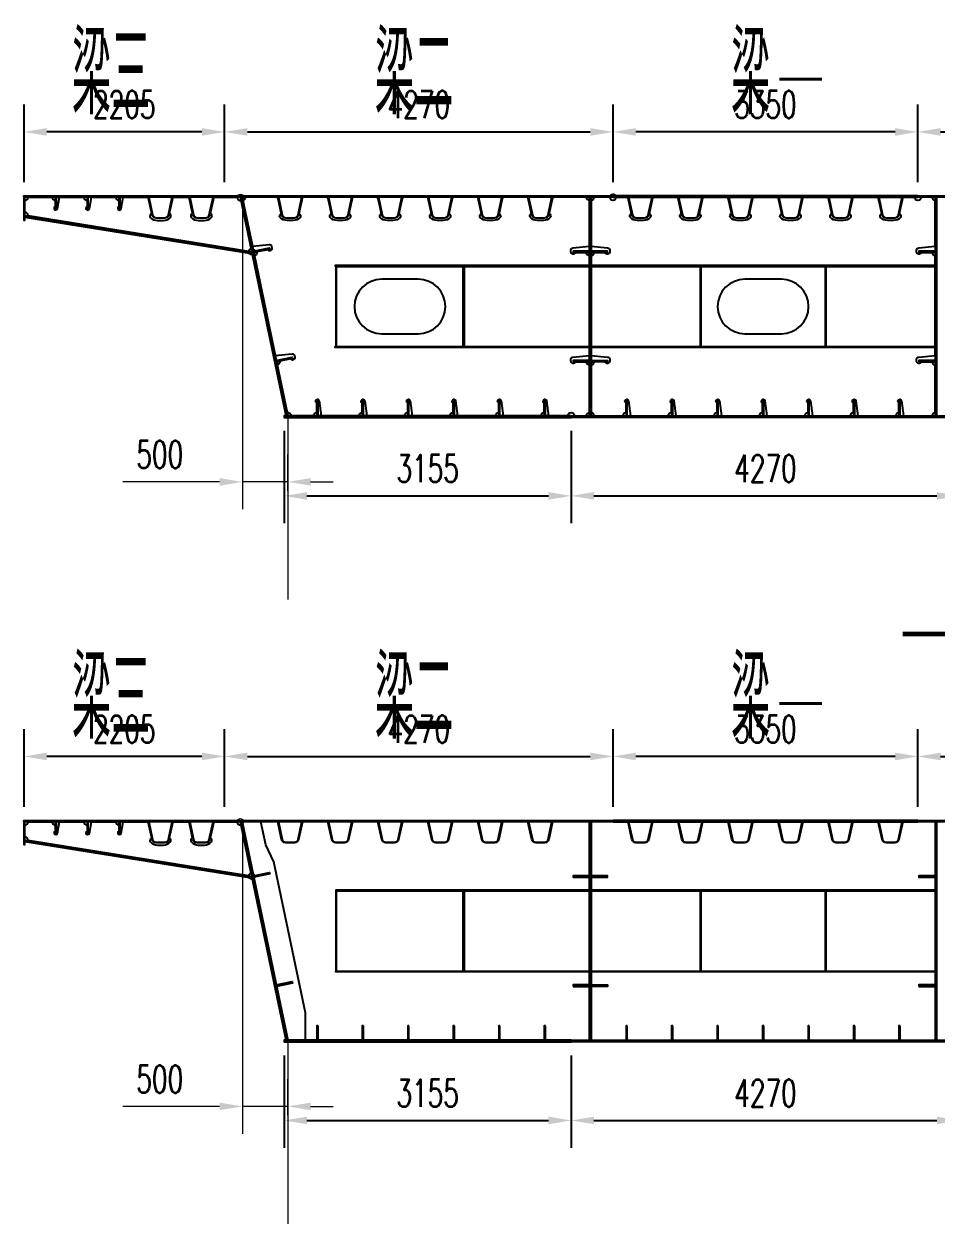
# Model space of a CAD drawing. Extents: x -158665 to 747974, y -1078007 to -307893.
# Drawn here: x 201139 to 211164, y -332232 to -319046 of the extents above; entities that cross this region are included whole.
import ezdxf

# ---------------------------------------------------------------- set-up
doc = ezdxf.new("R2010")
doc.units = 0
doc.header["$LTSCALE"] = 0.02
doc.header["$MEASUREMENT"] = 0
doc.header["$PDMODE"] = 35
doc.header["$PDSIZE"] = 150
doc.layers.get('0').update_dxf_attribs({"linetype": 'CONTINUOUS'})
doc.layers.get('Defpoints').update_dxf_attribs({"linetype": 'CONTINUOUS'})
doc.layers.add('1', color=1, linetype='CONTINUOUS')
doc.layers.add('2细线层', color=41, linetype='CONTINUOUS', lineweight=15)
doc.layers.add('标注层', color=3, linetype='CONTINUOUS', lineweight=13)
doc.styles.add('HC_GBDIM', font='romans', dxfattribs={"width": 0.667, "bigfont": 'gbcbig'})
doc.dimstyles.new('HC_GBDIM-100', dxfattribs={"dimscale": 100, "dimtxt": 3, "dimasz": 2.5, "dimexe": 3, "dimexo": 1.5, "dimgap": 1.5, "dimtad": 1, "dimdec": 0, "dimzin": 0, "dimdsep": 46, "dimtxsty": 'HC_GBDIM', "dimcen": 2.5, "dimclrd": 130, "dimclre": 130, "dimclrt": 3, "dimadec": 0, "dimazin": 0, "dimtfac": 0.714286, "dimtdec": 0, "dimtmove": 0, "dimatfit": 3, "dimfxl": 1, "dimtzin": 0, "dimlwd": -1, "dimlwe": -1, "dimarcsym": 0})

# ---------------------------------------------------------------- blocks, each defined once
blk = doc.blocks.new('*D10')
at = {"layer": '2细线层', "color": 130}
for p, q in [((203539, -321100), (203539, -324377)), ((204039, -324174), (204039, -323777)), ((203289, -324077), (202224, -324077)), ((204039, -324077), (203539, -324077)), ((204289, -324077), (204539, -324077))]:
    blk.add_line(p, q, dxfattribs=at)
for points in [[(203289, -324036), (203289, -324119), (203539, -324077)], [(204289, -324036), (204289, -324119), (204039, -324077)]]:
    blk.add_solid(points, dxfattribs=at)
at = {"layer": 'Defpoints', "color": 0}
for p in [(203539, -320950), (203539, -324077), (204039, -324324)]:
    blk.add_point(p, dxfattribs=at)
at = {"layer": '2细线层', "color": 3, "insert": (202631, -323777), "char_height": 300, "attachment_point": 5, "style": 'HC_GBDIM'}
blk.add_mtext('500', dxfattribs=at)
blk = doc.blocks.new('*D11')
at = {"color": 130}
for p, q in [((207614, -320784), (207614, -319932)), ((210964, -320784), (210964, -319932)), ((210714, -320232), (207864, -320232))]:
    blk.add_line(p, q, dxfattribs=at)
for points in [[(207864, -320190), (207864, -320274), (207614, -320232)], [(210714, -320190), (210714, -320274), (210964, -320232)]]:
    blk.add_solid(points, dxfattribs=at)
at = {"layer": 'Defpoints', "color": 0}
for p in [(207614, -320232), (207614, -320934), (210964, -320934)]:
    blk.add_point(p, dxfattribs=at)
at = {"color": 3, "insert": (209289, -319932), "char_height": 300, "attachment_point": 5, "style": 'HC_GBDIM'}
blk.add_mtext('3350', dxfattribs=at)
blk = doc.blocks.new('*D12')
at = {"color": 130}
for p, q in [((210964, -320784), (210964, -319932)), ((214714, -320784), (214714, -319932)), ((211214, -320232), (214464, -320232))]:
    blk.add_line(p, q, dxfattribs=at)
for points in [[(211214, -320190), (211214, -320274), (210964, -320232)], [(214464, -320190), (214464, -320274), (214714, -320232)]]:
    blk.add_solid(points, dxfattribs=at)
at = {"layer": 'Defpoints', "color": 0}
for p in [(214714, -320232), (210964, -320934), (214714, -320934)]:
    blk.add_point(p, dxfattribs=at)
at = {"color": 3, "insert": (212839, -319932), "char_height": 300, "attachment_point": 5, "style": 'HC_GBDIM'}
blk.add_mtext('3750', dxfattribs=at)
blk = doc.blocks.new('*D14')
at = {"color": 130}
for p, q in [((203344, -320784), (203344, -319932)), ((207614, -320784), (207614, -319932)), ((203594, -320232), (207364, -320232))]:
    blk.add_line(p, q, dxfattribs=at)
for points in [[(203594, -320190), (203594, -320274), (203344, -320232)], [(207364, -320190), (207364, -320274), (207614, -320232)]]:
    blk.add_solid(points, dxfattribs=at)
at = {"layer": 'Defpoints', "color": 0}
for p in [(207614, -320232), (203344, -320934), (207614, -320934)]:
    blk.add_point(p, dxfattribs=at)
at = {"color": 3, "insert": (205479, -319932), "char_height": 300, "attachment_point": 5, "style": 'HC_GBDIM'}
blk.add_mtext('4270', dxfattribs=at)
blk = doc.blocks.new('*D15')
at = {"color": 130}
for p, q in [((203999, -323518), (203999, -324531)), ((207154, -323518), (207154, -324531)), ((204249, -324231), (206904, -324231))]:
    blk.add_line(p, q, dxfattribs=at)
for points in [[(204249, -324190), (204249, -324273), (203999, -324231)], [(206904, -324190), (206904, -324273), (207154, -324231)]]:
    blk.add_solid(points, dxfattribs=at)
at = {"layer": 'Defpoints', "color": 0}
for p in [(203999, -323368), (207154, -323368), (207154, -324231)]:
    blk.add_point(p, dxfattribs=at)
at = {"color": 3, "insert": (205576, -323931), "char_height": 300, "attachment_point": 5, "style": 'HC_GBDIM'}
blk.add_mtext('3155', dxfattribs=at)
blk = doc.blocks.new('*D16')
at = {"color": 130}
for p, q in [((207154, -323518), (207154, -324531)), ((211424, -323518), (211424, -324531)), ((207404, -324231), (211174, -324231))]:
    blk.add_line(p, q, dxfattribs=at)
for points in [[(207404, -324190), (207404, -324273), (207154, -324231)], [(211174, -324190), (211174, -324273), (211424, -324231)]]:
    blk.add_solid(points, dxfattribs=at)
at = {"layer": 'Defpoints', "color": 0}
for p in [(207154, -323368), (211424, -323368), (211424, -324231)]:
    blk.add_point(p, dxfattribs=at)
at = {"color": 3, "insert": (209289, -323931), "char_height": 300, "attachment_point": 5, "style": 'HC_GBDIM'}
blk.add_mtext('4270', dxfattribs=at)
blk = doc.blocks.new('*D19')
at = {"color": 130}
for p, q in [((201139, -320784), (201139, -319932)), ((203344, -320784), (203344, -319932)), ((203094, -320232), (201389, -320232))]:
    blk.add_line(p, q, dxfattribs=at)
for points in [[(201389, -320190), (201389, -320274), (201139, -320232)], [(203094, -320190), (203094, -320274), (203344, -320232)]]:
    blk.add_solid(points, dxfattribs=at)
at = {"layer": 'Defpoints', "color": 0}
for p in [(201139, -320232), (201139, -320934), (203344, -320934)]:
    blk.add_point(p, dxfattribs=at)
at = {"color": 3, "insert": (202241, -319932), "char_height": 300, "attachment_point": 5, "style": 'HC_GBDIM'}
blk.add_mtext('2205', dxfattribs=at)
blk = doc.blocks.new('*D21')
at = {"layer": '2细线层', "color": 130}
for p, q in [((203539, -327963), (203539, -331239)), ((204039, -331036), (204039, -330639)), ((203289, -330939), (202224, -330939)), ((204039, -330939), (203539, -330939)), ((204289, -330939), (204539, -330939))]:
    blk.add_line(p, q, dxfattribs=at)
for points in [[(203289, -330898), (203289, -330981), (203539, -330939)], [(204289, -330898), (204289, -330981), (204039, -330939)]]:
    blk.add_solid(points, dxfattribs=at)
at = {"layer": 'Defpoints', "color": 0}
for p in [(203539, -327813), (203539, -330939), (204039, -331186)]:
    blk.add_point(p, dxfattribs=at)
at = {"layer": '2细线层', "color": 3, "insert": (202631, -330639), "char_height": 300, "attachment_point": 5, "style": 'HC_GBDIM'}
blk.add_mtext('500', dxfattribs=at)
blk = doc.blocks.new('*D22')
at = {"color": 130}
for p, q in [((207614, -327647), (207614, -326794)), ((210964, -327647), (210964, -326794)), ((210714, -327094), (207864, -327094))]:
    blk.add_line(p, q, dxfattribs=at)
for points in [[(207864, -327052), (207864, -327136), (207614, -327094)], [(210714, -327052), (210714, -327136), (210964, -327094)]]:
    blk.add_solid(points, dxfattribs=at)
at = {"layer": 'Defpoints', "color": 0}
for p in [(207614, -327094), (207614, -327797), (210964, -327797)]:
    blk.add_point(p, dxfattribs=at)
at = {"color": 3, "insert": (209289, -326794), "char_height": 300, "attachment_point": 5, "style": 'HC_GBDIM'}
blk.add_mtext('3350', dxfattribs=at)
blk = doc.blocks.new('*D23')
at = {"color": 130}
for p, q in [((210964, -327647), (210964, -326794)), ((214714, -327647), (214714, -326794)), ((211214, -327094), (214464, -327094))]:
    blk.add_line(p, q, dxfattribs=at)
for points in [[(211214, -327053), (211214, -327136), (210964, -327094)], [(214464, -327053), (214464, -327136), (214714, -327094)]]:
    blk.add_solid(points, dxfattribs=at)
at = {"layer": 'Defpoints', "color": 0}
for p in [(214714, -327094), (210964, -327797), (214714, -327797)]:
    blk.add_point(p, dxfattribs=at)
at = {"color": 3, "insert": (212839, -326794), "char_height": 300, "attachment_point": 5, "style": 'HC_GBDIM'}
blk.add_mtext('3750', dxfattribs=at)
blk = doc.blocks.new('*D25')
at = {"color": 130}
for p, q in [((203344, -327647), (203344, -326794)), ((207614, -327647), (207614, -326794)), ((203594, -327094), (207364, -327094))]:
    blk.add_line(p, q, dxfattribs=at)
for points in [[(203594, -327052), (203594, -327136), (203344, -327094)], [(207364, -327052), (207364, -327136), (207614, -327094)]]:
    blk.add_solid(points, dxfattribs=at)
at = {"layer": 'Defpoints', "color": 0}
for p in [(207614, -327094), (203344, -327797), (207614, -327797)]:
    blk.add_point(p, dxfattribs=at)
at = {"color": 3, "insert": (205479, -326794), "char_height": 300, "attachment_point": 5, "style": 'HC_GBDIM'}
blk.add_mtext('4270', dxfattribs=at)
blk = doc.blocks.new('*D26')
at = {"color": 130}
for p, q in [((203999, -330381), (203999, -331394)), ((207154, -330381), (207154, -331394)), ((204249, -331094), (206904, -331094))]:
    blk.add_line(p, q, dxfattribs=at)
for points in [[(204249, -331052), (204249, -331135), (203999, -331094)], [(206904, -331052), (206904, -331135), (207154, -331094)]]:
    blk.add_solid(points, dxfattribs=at)
at = {"layer": 'Defpoints', "color": 0}
for p in [(203999, -330231), (207154, -330231), (207154, -331094)]:
    blk.add_point(p, dxfattribs=at)
at = {"color": 3, "insert": (205576, -330794), "char_height": 300, "attachment_point": 5, "style": 'HC_GBDIM'}
blk.add_mtext('3155', dxfattribs=at)
blk = doc.blocks.new('*D27')
at = {"color": 130}
for p, q in [((207154, -330381), (207154, -331394)), ((211424, -330381), (211424, -331394)), ((207404, -331094), (211174, -331094))]:
    blk.add_line(p, q, dxfattribs=at)
for points in [[(207404, -331052), (207404, -331135), (207154, -331094)], [(211174, -331052), (211174, -331135), (211424, -331094)]]:
    blk.add_solid(points, dxfattribs=at)
at = {"layer": 'Defpoints', "color": 0}
for p in [(207154, -330231), (211424, -330231), (211424, -331094)]:
    blk.add_point(p, dxfattribs=at)
at = {"color": 3, "insert": (209289, -330794), "char_height": 300, "attachment_point": 5, "style": 'HC_GBDIM'}
blk.add_mtext('4270', dxfattribs=at)
blk = doc.blocks.new('*D30')
at = {"color": 130}
for p, q in [((201139, -327647), (201139, -326794)), ((203344, -327647), (203344, -326794)), ((203094, -327094), (201389, -327094))]:
    blk.add_line(p, q, dxfattribs=at)
for points in [[(201389, -327052), (201389, -327136), (201139, -327094)], [(203094, -327052), (203094, -327136), (203344, -327094)]]:
    blk.add_solid(points, dxfattribs=at)
at = {"layer": 'Defpoints', "color": 0}
for p in [(201139, -327094), (201139, -327797), (203344, -327797)]:
    blk.add_point(p, dxfattribs=at)
at = {"color": 3, "insert": (202241, -326794), "char_height": 300, "attachment_point": 5, "style": 'HC_GBDIM'}
blk.add_mtext('2205', dxfattribs=at)

msp = doc.modelspace()

# ---------------------------------------------------------------- linework, layer by layer
at = {"color": 2, "ltscale": 3}
for points in [[(207355.7, -321593.3, -0.4142136), (207320.7, -321558.3), (207199.4, -321558.3, -0.8490905), (207150.7, -321550.3), (207150.7, -321530.3, -0.3855079), (207173.3, -321505.4), (207355.7, -321487.3), (207355.7, -320985.3, -0.4142136), (207320.7, -320950.3), (206958.7, -320950.3), (206946.6, -320960), (206909.6, -321130.3, -0.5717692), (206922.9, -321171.3, -0.2157414), (206847.7, -321205.3), (206779.8, -321205.3, -0.2157414), (206704.6, -321171.3, -0.5717692), (206717.9, -321130.3), (206680.9, -320960), (206668.7, -320950.3), (206408.7, -320950.3), (206396.6, -320960), (206359.6, -321130.3, -0.5717692), (206372.9, -321171.3, -0.2157414), (206297.7, -321205.3), (206229.8, -321205.3, -0.2157414), (206154.6, -321171.3, -0.5717692), (206167.9, -321130.3), (206130.9, -320960), (206118.7, -320950.3), (205858.7, -320950.3), (205846.6, -320960), (205809.6, -321130.3, -0.5717692), (205822.9, -321171.3, -0.2157414), (205747.7, -321205.3), (205679.8, -321205.3, -0.2157414), (205604.6, -321171.3, -0.5717692), (205617.9, -321130.3), (205580.9, -320960), (205568.7, -320950.3), (205308.7, -320950.3), (205296.6, -320960), (205259.6, -321130.3, -0.5717692), (205272.9, -321171.3, -0.2157414), (205197.7, -321205.3), (205129.8, -321205.3, -0.2157414), (205054.6, -321171.3, -0.5717692), (205067.9, -321130.3), (205030.9, -320960), (205018.7, -320950.3), (204758.7, -320950.3), (204746.6, -320960), (204709.6, -321130.3, -0.5717692), (204722.9, -321171.3, -0.2157414), (204647.7, -321205.3), (204579.8, -321205.3, -0.2157414), (204504.6, -321171.3, -0.5717692), (204517.9, -321130.3), (204480.9, -320960), (204468.7, -320950.3), (204208.7, -320950.3), (204196.6, -320960), (204159.6, -321130.3, -0.5717692), (204172.9, -321171.3, -0.2157414), (204097.7, -321205.3), (204029.8, -321205.3, -0.2157414), (203954.6, -321171.3, -0.5717692), (203967.9, -321130.3), (203930.9, -320960), (203918.7, -320950.3), (203573.7, -320950.3, -0.3552568), (203545.9, -320984.5), (203650.9, -321488.6), (203833.2, -321469.1, -0.3855079), (203860.4, -321488.9), (203864.4, -321508.5, -0.8490905), (203818.4, -321526.2), (203699.6, -321551, -0.4142136), (203672.5, -321592.4), (203900.9, -322688.6), (204083.2, -322669.1, -0.3855079), (204110.4, -322688.9), (204114.4, -322708.5, -0.8490905), (204068.4, -322726.2), (203949.6, -322751, -0.4142136), (203922.5, -322792.4), (204031.6, -323316, -0.4757351), (204073.7, -323350.3), (204321.7, -323350.3, -0.4142136), (204356.7, -323315.3), (204356.7, -323209, -1.7629799), (204383.6, -323187.6), (204405.7, -323350.3), (204821.7, -323350.3, -0.4142136), (204856.7, -323315.3), (204856.7, -323209, -1.7629799), (204883.6, -323187.6), (204905.7, -323350.3), (205321.7, -323350.3, -0.4142136), (205356.7, -323315.3), (205356.7, -323209, -1.7629799), (205383.6, -323187.6), (205405.7, -323350.3), (205821.7, -323350.3, -0.4142136), (205856.7, -323315.3), (205856.7, -323209, -1.7629799), (205883.6, -323187.6), (205905.7, -323350.3), (206321.7, -323350.3, -0.4142136), (206356.7, -323315.3), (206356.7, -323209, -1.7629799), (206383.6, -323187.6), (206405.7, -323350.3), (206821.7, -323350.3, -0.4142136), (206856.7, -323315.3), (206856.7, -323209, -1.7629799), (206883.6, -323187.6), (206905.7, -323350.3), (207118.7, -323350.3, -1), (207188.7, -323350.3), (207320.7, -323350.3, -0.4142136), (207355.7, -323315.3), (207355.7, -322793.3, -0.4142136), (207320.7, -322758.3), (207199.4, -322758.3, -0.8490905), (207150.7, -322750.3), (207150.7, -322730.3, -0.3855079), (207173.3, -322705.4), (207355.7, -322687.3)], [(211155.7, -321593.3, -0.4142136), (211120.7, -321558.3), (210999.4, -321558.3, -0.8490905), (210950.7, -321550.3), (210950.7, -321530.3, -0.3855079), (210973.3, -321505.4), (211155.7, -321487.3), (211155.7, -320985.3, -0.4142136), (211120.7, -320950.3), (210998.7, -320950.3, -1), (210928.7, -320950.3), (210808.7, -320950.3), (210796.6, -320960), (210759.6, -321130.3, -0.5717692), (210772.9, -321171.3, -0.2157414), (210697.7, -321205.3), (210629.8, -321205.3, -0.2157414), (210554.6, -321171.3, -0.5717692), (210567.9, -321130.3), (210530.9, -320960), (210518.7, -320950.3), (210258.7, -320950.3), (210246.6, -320960), (210209.6, -321130.3, -0.5717692), (210222.9, -321171.3, -0.2157414), (210147.7, -321205.3), (210079.8, -321205.3, -0.2157414), (210004.6, -321171.3, -0.5717692), (210017.9, -321130.3), (209980.9, -320960), (209968.7, -320950.3), (209708.7, -320950.3), (209696.6, -320960), (209659.6, -321130.3, -0.5717692), (209672.9, -321171.3, -0.2157414), (209597.7, -321205.3), (209529.8, -321205.3, -0.2157414), (209454.6, -321171.3, -0.5717692), (209467.9, -321130.3), (209430.9, -320960), (209418.7, -320950.3), (209158.7, -320950.3), (209146.6, -320960), (209109.6, -321130.3, -0.5717692), (209122.9, -321171.3, -0.2157414), (209047.7, -321205.3), (208979.8, -321205.3, -0.2157414), (208904.6, -321171.3, -0.5717692), (208917.9, -321130.3), (208880.9, -320960), (208868.7, -320950.3), (208608.7, -320950.3), (208596.6, -320960), (208559.6, -321130.3, -0.5717692), (208572.9, -321171.3, -0.2157414), (208497.7, -321205.3), (208429.8, -321205.3, -0.2157414), (208354.6, -321171.3, -0.5717692), (208367.9, -321130.3), (208330.9, -320960), (208318.7, -320950.3), (208058.7, -320950.3), (208046.6, -320960), (208009.6, -321130.3, -0.5717692), (208022.9, -321171.3, -0.2157414), (207947.7, -321205.3), (207879.8, -321205.3, -0.2157414), (207804.6, -321171.3, -0.5717692), (207817.9, -321130.3), (207780.9, -320960), (207768.7, -320950.3), (207648.7, -320950.3, -1), (207578.7, -320950.3), (207406.7, -320950.3, -0.4142136), (207371.7, -320985.3), (207371.7, -321487.3), (207554.2, -321505.4, -0.3855079), (207576.7, -321530.3), (207576.7, -321550.3, -0.8490905), (207528.1, -321558.3), (207406.7, -321558.3, -0.4142136), (207371.7, -321593.3), (207371.7, -322687.3), (207554.2, -322705.4, -0.3855079), (207576.7, -322730.3), (207576.7, -322750.3, -0.8490905), (207528.1, -322758.3), (207406.7, -322758.3, -0.4142136), (207371.7, -322793.3), (207371.7, -323315.3, -0.4142136), (207406.7, -323350.3), (207721.7, -323350.3, -0.4142136), (207756.7, -323315.3), (207756.7, -323209, -1.7629799), (207783.6, -323187.6), (207805.7, -323350.3), (208221.7, -323350.3, -0.4142136), (208256.7, -323315.3), (208256.7, -323209, -1.7629799), (208283.6, -323187.6), (208305.7, -323350.3), (208721.7, -323350.3, -0.4142136), (208756.7, -323315.3), (208756.7, -323209, -1.7629799), (208783.6, -323187.6), (208805.7, -323350.3), (209221.7, -323350.3, -0.4142136), (209256.7, -323315.3), (209256.7, -323209, -1.7629799), (209283.6, -323187.6), (209305.7, -323350.3), (209721.7, -323350.3, -0.4142136), (209756.7, -323315.3), (209756.7, -323209, -1.7629799), (209783.6, -323187.6), (209805.7, -323350.3), (210221.7, -323350.3, -0.4142136), (210256.7, -323315.3), (210256.7, -323209, -1.7629799), (210283.6, -323187.6), (210305.7, -323350.3), (210721.7, -323350.3, -0.4142136), (210756.7, -323315.3), (210756.7, -323209, -1.7629799), (210783.6, -323187.6), (210805.7, -323350.3), (211120.7, -323350.3, -0.4142136), (211155.7, -323315.3), (211155.7, -322793.3, -0.4142136), (211120.7, -322758.3), (210999.4, -322758.3, -0.8490905), (210950.7, -322750.3), (210950.7, -322730.3, -0.3855079), (210973.3, -322705.4), (211155.7, -322687.3)]]:
    msp.add_lwpolyline(points, format="xyb", close=True, dxfattribs=at)
at = {"color": 6}
msp.add_lwpolyline([(221706.2, -325749, 0, 150, 0), (221201.1, -325749, 50, 50, 0), (210796, -325749, 50, 50, 0)], format="xyseb", dxfattribs=at)
at = {"color": 1, "ltscale": 3}
msp.add_lwpolyline([(204231.6, -330212.5), (204231.6, -329912.5), (203885.5, -328251), (203795.7, -328065.4), (203743, -327812.5)], dxfattribs=at)
at = {"color": 7, "ltscale": 3}
msp.add_circle((207613.7, -320950.3), 35, dxfattribs=at)
at = {"layer": '1', "color": 4}
msp.add_line((207153.7, -330212.5), (207153.7, -330228.5), dxfattribs=at)
at = {"layer": '1', "color": 181}
for points in [[(203343.7, -320950.3), (201138.7, -320950.3), (201138.7, -320934.3), (203343.7, -320934.3)], [(201148.7, -320950.3), (201138.7, -320950.3), (201138.7, -321200.3), (201148.7, -321200.3)], [(201482.7, -321070.3), (201494.7, -321070.3), (201494.7, -320950.3), (201482.7, -320950.3)], [(201832.7, -321070.3), (201844.7, -321070.3), (201844.7, -320950.3), (201832.7, -320950.3)], [(202182.7, -321070.3), (202194.7, -321070.3), (202194.7, -320950.3), (202182.7, -320950.3)], [(203640.1, -321569.7), (201148.7, -321170.5), (201148.7, -321150.3), (203643.2, -321549.9)]]:
    msp.add_lwpolyline(points, close=True, dxfattribs=at)
for points in [[(201183.3, -321155.8, 0.4615482), (201148.7, -321115.3), (201148.7, -320985.3, 0.4142136), (201183.7, -320950.3), (201447.7, -320950.3, 0.4142136), (201482.7, -320985.3), (201482.7, -321051.2, 1.7811251), (201508.5, -321073.7), (201529.7, -320950.3), (201797.7, -320950.3, 0.4142136), (201832.7, -320985.3), (201832.7, -321051.2, 1.7811251), (201858.5, -321073.7), (201879.7, -320950.3), (202147.7, -320950.3, 0.4142136), (202182.7, -320985.3), (202182.7, -321051.2, 1.7811251), (202208.5, -321073.7), (202229.7, -320950.3), (202503.7, -320950.3), (202542.9, -321130.3, 0.5717692), (202529.6, -321171.3, 0.2157414), (202604.8, -321205.3), (202672.7, -321205.3, 0.2157414), (202747.9, -321171.3, 0.5717692), (202734.6, -321130.3), (202773.7, -320950.3), (202953.7, -320950.3), (202992.9, -321130.3, 0.5717692), (202979.6, -321171.3, 0.2157414), (203054.8, -321205.3), (203122.7, -321205.3, 0.2157414), (203197.9, -321171.3, 0.5717692), (203184.6, -321130.3), (203223.7, -320950.3), (203483.3, -320950.3, 0.4757351), (203525.5, -320984.5), (203636.1, -321515.7, 0.311127), (203608.7, -321544.4)], [(202767.6, -320950.3), (202773.7, -320950.3), (202731.6, -321144, -0.3528189), (202686.7, -321180.3), (202590.8, -321180.3, -0.3528189), (202545.9, -321144), (202503.7, -320950.3), (202509.9, -320950.3), (202551.7, -321142.8, 0.3528189), (202590.8, -321174.3), (202686.7, -321174.3, 0.3528189), (202725.8, -321142.8)], [(203217.6, -320950.3), (203223.7, -320950.3), (203181.6, -321144, -0.3528189), (203136.7, -321180.3), (203040.8, -321180.3, -0.3528189), (202995.9, -321144), (202953.7, -320950.3), (202959.9, -320950.3), (203001.7, -321142.8, 0.3528189), (203040.8, -321174.3), (203136.7, -321174.3, 0.3528189), (203175.8, -321142.8)]]:
    msp.add_lwpolyline(points, format="xyb", close=True, dxfattribs=at)
at = {"layer": '1', "color": 4}
for points in [[(203343.7, -320934.3), (207613.7, -320934.3), (207613.7, -320950.3), (203343.7, -320950.3)], [(207355.7, -320950.3), (207371.7, -320950.3), (207371.7, -323350.3), (207355.7, -323350.3)], [(207613.7, -320950.3), (210963.7, -320950.3), (210963.7, -320934.3), (207613.7, -320934.3)], [(210963.7, -320934.3), (214713.7, -320934.3), (214713.7, -320950.3), (210963.7, -320950.3)], [(211155.7, -323350.3), (211171.7, -323350.3), (211171.7, -320950.3), (211155.7, -320950.3)], [(207355.7, -321542.3), (207175.7, -321542.3), (207175.7, -321558.3), (207355.7, -321558.3)], [(207371.7, -321558.3), (207551.7, -321558.3), (207551.7, -321542.3), (207371.7, -321542.3)], [(211155.7, -321542.3), (210975.7, -321542.3), (210975.7, -321558.3), (211155.7, -321558.3)], [(204559.7, -321710.3), (207355.7, -321710.3), (207355.7, -321700.3), (204559.7, -321700.3)], [(204565.7, -322590.3), (204575.7, -322590.3), (204575.7, -321710.3), (204565.7, -321710.3)], [(205975.7, -322590.3), (205965.7, -322590.3), (205965.7, -321710.3), (205975.7, -321710.3)], [(207371.7, -321710.3), (211155.7, -321710.3), (211155.7, -321700.3), (207371.7, -321700.3)], [(208571.7, -322590.3), (208581.7, -322590.3), (208581.7, -321710.3), (208571.7, -321710.3)], [(209945.8, -322590.3), (209955.8, -322590.3), (209955.8, -321710.3), (209945.8, -321710.3)], [(207355.7, -322600.3), (204559.7, -322600.3), (204559.7, -322590.3), (207355.7, -322590.3)], [(211155.7, -322600.3), (207371.7, -322600.3), (207371.7, -322590.3), (211155.7, -322590.3)], [(207175.7, -322758.3), (207355.7, -322758.3), (207355.7, -322742.3), (207175.7, -322742.3)], [(207371.7, -322742.3), (207551.7, -322742.3), (207551.7, -322758.3), (207371.7, -322758.3)], [(210975.7, -322758.3), (211155.7, -322758.3), (211155.7, -322742.3), (210975.7, -322742.3)], [(204370.7, -323190.3), (204356.7, -323190.3), (204356.7, -323350.3), (204370.7, -323350.3)], [(204870.7, -323190.3), (204856.7, -323190.3), (204856.7, -323350.3), (204870.7, -323350.3)], [(205370.7, -323190.3), (205356.7, -323190.3), (205356.7, -323350.3), (205370.7, -323350.3)], [(205870.7, -323190.3), (205856.7, -323190.3), (205856.7, -323350.3), (205870.7, -323350.3)], [(206370.7, -323190.3), (206356.7, -323190.3), (206356.7, -323350.3), (206370.7, -323350.3)], [(206870.7, -323190.3), (206856.7, -323190.3), (206856.7, -323350.3), (206870.7, -323350.3)], [(207770.7, -323190.3), (207756.7, -323190.3), (207756.7, -323350.3), (207770.7, -323350.3)], [(208270.7, -323190.3), (208256.7, -323190.3), (208256.7, -323350.3), (208270.7, -323350.3)], [(208770.7, -323190.3), (208756.7, -323190.3), (208756.7, -323350.3), (208770.7, -323350.3)], [(209270.7, -323190.3), (209256.7, -323190.3), (209256.7, -323350.3), (209270.7, -323350.3)], [(209770.7, -323190.3), (209756.7, -323190.3), (209756.7, -323350.3), (209770.7, -323350.3)], [(210270.7, -323190.3), (210256.7, -323190.3), (210256.7, -323350.3), (210270.7, -323350.3)], [(210770.7, -323190.3), (210756.7, -323190.3), (210756.7, -323350.3), (210770.7, -323350.3)], [(207153.7, -323350.3), (203998.7, -323350.3), (203998.7, -323368.3), (207153.7, -323368.3)], [(207153.7, -323350.3), (211423.7, -323350.3), (211423.7, -323368.3), (207153.7, -323368.3)], [(203343.7, -327796.5), (207613.7, -327796.5), (207613.7, -327812.5), (203343.7, -327812.5)], [(207355.7, -327812.5), (207371.7, -327812.5), (207371.7, -330212.5), (207355.7, -330212.5)], [(207613.7, -327812.5), (210963.7, -327812.5), (210963.7, -327796.5), (207613.7, -327796.5)], [(210963.7, -327796.5), (214713.7, -327796.5), (214713.7, -327812.5), (210963.7, -327812.5)], [(211155.7, -330212.5), (211171.7, -330212.5), (211171.7, -327812.5), (211155.7, -327812.5)], [(207355.7, -328404.5), (207175.7, -328404.5), (207175.7, -328420.5), (207355.7, -328420.5)], [(207371.7, -328420.5), (207551.7, -328420.5), (207551.7, -328404.5), (207371.7, -328404.5)], [(211155.7, -328404.5), (210975.7, -328404.5), (210975.7, -328420.5), (211155.7, -328420.5)], [(204565.7, -328572.5), (207355.7, -328572.5), (207355.7, -328562.5), (204565.7, -328562.5)], [(204565.7, -329452.5), (204575.7, -329452.5), (204575.7, -328572.5), (204565.7, -328572.5)], [(205975.7, -329452.5), (205965.7, -329452.5), (205965.7, -328572.5), (205975.7, -328572.5)], [(207371.7, -328572.5), (211155.7, -328572.5), (211155.7, -328562.5), (207371.7, -328562.5)], [(208571.7, -329452.5), (208581.7, -329452.5), (208581.7, -328572.5), (208571.7, -328572.5)], [(209945.7, -329452.5), (209955.7, -329452.5), (209955.7, -328572.5), (209945.7, -328572.5)], [(207355.7, -329462.5), (204565.7, -329462.5), (204565.7, -329452.5), (207355.7, -329452.5)], [(211155.7, -329462.5), (207371.7, -329462.5), (207371.7, -329452.5), (211155.7, -329452.5)], [(207175.7, -329620.5), (207355.7, -329620.5), (207355.7, -329604.5), (207175.7, -329604.5)], [(207371.7, -329604.5), (207551.7, -329604.5), (207551.7, -329620.5), (207371.7, -329620.5)], [(210975.7, -329620.5), (211155.7, -329620.5), (211155.7, -329604.5), (210975.7, -329604.5)], [(204370.7, -330052.5), (204356.7, -330052.5), (204356.7, -330212.5), (204370.7, -330212.5)], [(204870.7, -330052.5), (204856.7, -330052.5), (204856.7, -330212.5), (204870.7, -330212.5)], [(205370.7, -330052.5), (205356.7, -330052.5), (205356.7, -330212.5), (205370.7, -330212.5)], [(205870.7, -330052.5), (205856.7, -330052.5), (205856.7, -330212.5), (205870.7, -330212.5)], [(206370.7, -330052.5), (206356.7, -330052.5), (206356.7, -330212.5), (206370.7, -330212.5)], [(206870.7, -330052.5), (206856.7, -330052.5), (206856.7, -330212.5), (206870.7, -330212.5)], [(207770.7, -330052.5), (207756.7, -330052.5), (207756.7, -330212.5), (207770.7, -330212.5)], [(208270.7, -330052.5), (208256.7, -330052.5), (208256.7, -330212.5), (208270.7, -330212.5)], [(208770.7, -330052.5), (208756.7, -330052.5), (208756.7, -330212.5), (208770.7, -330212.5)], [(209270.7, -330052.5), (209256.7, -330052.5), (209256.7, -330212.5), (209270.7, -330212.5)], [(209770.7, -330052.5), (209756.7, -330052.5), (209756.7, -330212.5), (209770.7, -330212.5)], [(210270.7, -330052.5), (210256.7, -330052.5), (210256.7, -330212.5), (210270.7, -330212.5)], [(210770.7, -330052.5), (210756.7, -330052.5), (210756.7, -330212.5), (210770.7, -330212.5)], [(207153.7, -330212.5), (203998.7, -330212.5), (203998.7, -330230.5), (207153.7, -330230.5)], [(207153.7, -330212.5), (211423.7, -330212.5), (211423.7, -330230.5), (207153.7, -330230.5)]]:
    msp.add_lwpolyline(points, close=True, dxfattribs=at)
for points in [[(203520.4, -320950.3), (203538.7, -320950.3), (204038.7, -323350.3), (204020.4, -323350.3), (203520.4, -320950.3)], [(203662.1, -321542.4), (203838.3, -321505.7), (203841.6, -321521.4), (203665.4, -321558.1), (203662.1, -321542.4)], [(203912.1, -322742.4), (204088.3, -322705.7), (204091.6, -322721.4), (203915.4, -322758.1), (203912.1, -322742.4)], [(203520.4, -327812.5), (203538.7, -327812.5), (204038.7, -330212.5), (204020.4, -330212.5), (203520.4, -327812.5)], [(203662.1, -328404.7), (203838.3, -328368), (203841.6, -328383.6), (203665.4, -328420.3), (203662.1, -328404.7)], [(203912.1, -329604.7), (204088.3, -329568), (204091.6, -329583.6), (203915.4, -329620.3), (203912.1, -329604.7)]]:
    msp.add_lwpolyline(points, dxfattribs=at)
for points in [[(204192.6, -320950.3), (204198.7, -320950.3), (204156.6, -321144, -0.3528189), (204111.7, -321180.3), (204015.8, -321180.3, -0.3528189), (203970.9, -321144), (203928.7, -320950.3), (203934.9, -320950.3), (203976.7, -321142.8, 0.3528189), (204015.8, -321174.3), (204111.7, -321174.3, 0.3528189), (204150.8, -321142.8)], [(204742.6, -320950.3), (204748.7, -320950.3), (204706.6, -321144, -0.3528189), (204661.7, -321180.3), (204565.8, -321180.3, -0.3528189), (204520.9, -321144), (204478.7, -320950.3), (204484.9, -320950.3), (204526.7, -321142.8, 0.3528189), (204565.8, -321174.3), (204661.7, -321174.3, 0.3528189), (204700.8, -321142.8)], [(205292.6, -320950.3), (205298.7, -320950.3), (205256.6, -321144, -0.3528189), (205211.7, -321180.3), (205115.8, -321180.3, -0.3528189), (205070.9, -321144), (205028.7, -320950.3), (205034.9, -320950.3), (205076.7, -321142.8, 0.3528189), (205115.8, -321174.3), (205211.7, -321174.3, 0.3528189), (205250.8, -321142.8)], [(205842.6, -320950.3), (205848.7, -320950.3), (205806.6, -321144, -0.3528189), (205761.7, -321180.3), (205665.8, -321180.3, -0.3528189), (205620.9, -321144), (205578.7, -320950.3), (205584.9, -320950.3), (205626.7, -321142.8, 0.3528189), (205665.8, -321174.3), (205761.7, -321174.3, 0.3528189), (205800.8, -321142.8)], [(206392.6, -320950.3), (206398.7, -320950.3), (206356.6, -321144, -0.3528189), (206311.7, -321180.3), (206215.8, -321180.3, -0.3528189), (206170.9, -321144), (206128.7, -320950.3), (206134.9, -320950.3), (206176.7, -321142.8, 0.3528189), (206215.8, -321174.3), (206311.7, -321174.3, 0.3528189), (206350.8, -321142.8)], [(206942.6, -320950.3), (206948.7, -320950.3), (206906.6, -321144, -0.3528189), (206861.7, -321180.3), (206765.8, -321180.3, -0.3528189), (206720.9, -321144), (206678.7, -320950.3), (206684.9, -320950.3), (206726.7, -321142.8, 0.3528189), (206765.8, -321174.3), (206861.7, -321174.3, 0.3528189), (206900.8, -321142.8)], [(208042.6, -320950.3), (208048.7, -320950.3), (208006.6, -321144, -0.3528189), (207961.7, -321180.3), (207865.8, -321180.3, -0.3528189), (207820.9, -321144), (207778.7, -320950.3), (207784.9, -320950.3), (207826.7, -321142.8, 0.3528189), (207865.8, -321174.3), (207961.7, -321174.3, 0.3528189), (208000.8, -321142.8)], [(208592.6, -320950.3), (208598.7, -320950.3), (208556.6, -321144, -0.3528189), (208511.7, -321180.3), (208415.8, -321180.3, -0.3528189), (208370.9, -321144), (208328.7, -320950.3), (208334.9, -320950.3), (208376.7, -321142.8, 0.3528189), (208415.8, -321174.3), (208511.7, -321174.3, 0.3528189), (208550.8, -321142.8)], [(209142.6, -320950.3), (209148.7, -320950.3), (209106.6, -321144, -0.3528189), (209061.7, -321180.3), (208965.8, -321180.3, -0.3528189), (208920.9, -321144), (208878.7, -320950.3), (208884.9, -320950.3), (208926.7, -321142.8, 0.3528189), (208965.8, -321174.3), (209061.7, -321174.3, 0.3528189), (209100.8, -321142.8)], [(209692.6, -320950.3), (209698.7, -320950.3), (209656.6, -321144, -0.3528189), (209611.7, -321180.3), (209515.8, -321180.3, -0.3528189), (209470.9, -321144), (209428.7, -320950.3), (209434.9, -320950.3), (209476.7, -321142.8, 0.3528189), (209515.8, -321174.3), (209611.7, -321174.3, 0.3528189), (209650.8, -321142.8)], [(210242.6, -320950.3), (210248.7, -320950.3), (210206.6, -321144, -0.3528189), (210161.7, -321180.3), (210065.8, -321180.3, -0.3528189), (210020.9, -321144), (209978.7, -320950.3), (209984.9, -320950.3), (210026.7, -321142.8, 0.3528189), (210065.8, -321174.3), (210161.7, -321174.3, 0.3528189), (210200.8, -321142.8)], [(210792.6, -320950.3), (210798.7, -320950.3), (210756.6, -321144, -0.3528189), (210711.7, -321180.3), (210615.8, -321180.3, -0.3528189), (210570.9, -321144), (210528.7, -320950.3), (210534.9, -320950.3), (210576.7, -321142.8, 0.3528189), (210615.8, -321174.3), (210711.7, -321174.3, 0.3528189), (210750.8, -321142.8)], [(204192.6, -327812.5), (204198.7, -327812.5), (204156.6, -328006.3, -0.3528189), (204111.7, -328042.5), (204015.8, -328042.5, -0.3528189), (203970.9, -328006.3), (203928.7, -327812.5), (203934.9, -327812.5), (203976.7, -328005, 0.3528189), (204015.8, -328036.5), (204111.7, -328036.5, 0.3528189), (204150.8, -328005)], [(204742.6, -327812.5), (204748.7, -327812.5), (204706.6, -328006.3, -0.3528189), (204661.7, -328042.5), (204565.8, -328042.5, -0.3528189), (204520.9, -328006.3), (204478.7, -327812.5), (204484.9, -327812.5), (204526.7, -328005, 0.3528189), (204565.8, -328036.5), (204661.7, -328036.5, 0.3528189), (204700.8, -328005)], [(205292.6, -327812.5), (205298.7, -327812.5), (205256.6, -328006.3, -0.3528189), (205211.7, -328042.5), (205115.8, -328042.5, -0.3528189), (205070.9, -328006.3), (205028.7, -327812.5), (205034.9, -327812.5), (205076.7, -328005, 0.3528189), (205115.8, -328036.5), (205211.7, -328036.5, 0.3528189), (205250.8, -328005)], [(205842.6, -327812.5), (205848.7, -327812.5), (205806.6, -328006.3, -0.3528189), (205761.7, -328042.5), (205665.8, -328042.5, -0.3528189), (205620.9, -328006.3), (205578.7, -327812.5), (205584.9, -327812.5), (205626.7, -328005, 0.3528189), (205665.8, -328036.5), (205761.7, -328036.5, 0.3528189), (205800.8, -328005)], [(206392.6, -327812.5), (206398.7, -327812.5), (206356.6, -328006.3, -0.3528189), (206311.7, -328042.5), (206215.8, -328042.5, -0.3528189), (206170.9, -328006.3), (206128.7, -327812.5), (206134.9, -327812.5), (206176.7, -328005, 0.3528189), (206215.8, -328036.5), (206311.7, -328036.5, 0.3528189), (206350.8, -328005)], [(206942.6, -327812.5), (206948.7, -327812.5), (206906.6, -328006.3, -0.3528189), (206861.7, -328042.5), (206765.8, -328042.5, -0.3528189), (206720.9, -328006.3), (206678.7, -327812.5), (206684.9, -327812.5), (206726.7, -328005, 0.3528189), (206765.8, -328036.5), (206861.7, -328036.5, 0.3528189), (206900.8, -328005)], [(208042.6, -327812.5), (208048.7, -327812.5), (208006.6, -328006.3, -0.3528189), (207961.7, -328042.5), (207865.8, -328042.5, -0.3528189), (207820.9, -328006.3), (207778.7, -327812.5), (207784.9, -327812.5), (207826.7, -328005, 0.3528189), (207865.8, -328036.5), (207961.7, -328036.5, 0.3528189), (208000.8, -328005)], [(208592.6, -327812.5), (208598.7, -327812.5), (208556.6, -328006.3, -0.3528189), (208511.7, -328042.5), (208415.8, -328042.5, -0.3528189), (208370.9, -328006.3), (208328.7, -327812.5), (208334.9, -327812.5), (208376.7, -328005, 0.3528189), (208415.8, -328036.5), (208511.7, -328036.5, 0.3528189), (208550.8, -328005)], [(209142.6, -327812.5), (209148.7, -327812.5), (209106.6, -328006.3, -0.3528189), (209061.7, -328042.5), (208965.8, -328042.5, -0.3528189), (208920.9, -328006.3), (208878.7, -327812.5), (208884.9, -327812.5), (208926.7, -328005, 0.3528189), (208965.8, -328036.5), (209061.7, -328036.5, 0.3528189), (209100.8, -328005)], [(209692.6, -327812.5), (209698.7, -327812.5), (209656.6, -328006.3, -0.3528189), (209611.7, -328042.5), (209515.8, -328042.5, -0.3528189), (209470.9, -328006.3), (209428.7, -327812.5), (209434.9, -327812.5), (209476.7, -328005, 0.3528189), (209515.8, -328036.5), (209611.7, -328036.5, 0.3528189), (209650.8, -328005)], [(210242.6, -327812.5), (210248.7, -327812.5), (210206.6, -328006.3, -0.3528189), (210161.7, -328042.5), (210065.8, -328042.5, -0.3528189), (210020.9, -328006.3), (209978.7, -327812.5), (209984.9, -327812.5), (210026.7, -328005, 0.3528189), (210065.8, -328036.5), (210161.7, -328036.5, 0.3528189), (210200.8, -328005)], [(210792.6, -327812.5), (210798.7, -327812.5), (210756.6, -328006.3, -0.3528189), (210711.7, -328042.5), (210615.8, -328042.5, -0.3528189), (210570.9, -328006.3), (210528.7, -327812.5), (210534.9, -327812.5), (210576.7, -328005, 0.3528189), (210615.8, -328036.5), (210711.7, -328036.5, 0.3528189), (210750.8, -328005)]]:
    msp.add_lwpolyline(points, format="xyb", close=True, dxfattribs=at)
at = {"layer": '1', "color": 2}
for points in [[(205070.7, -321850.3, 1), (205070.7, -322450.3), (205470.7, -322450.3, 1), (205470.7, -321850.3)], [(209463.7, -322450.3, 1), (209463.7, -321850.3), (209063.7, -321850.3, 1), (209063.7, -322450.3)], [(201183.3, -328018, 0.4615482), (201148.7, -327977.5), (201148.7, -327847.5, 0.4142136), (201183.7, -327812.5), (201447.7, -327812.5, 0.4142136), (201482.7, -327847.5), (201482.7, -327913.4, 1.7811251), (201508.5, -327935.9), (201529.7, -327812.5), (201797.7, -327812.5, 0.4142136), (201832.7, -327847.5), (201832.7, -327913.4, 1.7811251), (201858.5, -327935.9), (201879.7, -327812.5), (202147.7, -327812.5, 0.4142136), (202182.7, -327847.5), (202182.7, -327913.4, 1.7811251), (202208.5, -327935.9), (202229.7, -327812.5), (202503.7, -327812.5), (202542.9, -327992.5, 0.5717692), (202529.6, -328033.5, 0.2157414), (202604.8, -328067.5), (202672.7, -328067.5, 0.2157414), (202747.9, -328033.5, 0.5717692), (202734.6, -327992.5), (202773.7, -327812.5), (202953.7, -327812.5), (202992.9, -327992.5, 0.5717692), (202979.6, -328033.5, 0.2157414), (203054.8, -328067.5), (203122.7, -328067.5, 0.2157414), (203197.9, -328033.5, 0.5717692), (203184.6, -327992.5), (203223.7, -327812.5), (203481.3, -327812.5, 0.4757351), (203523.4, -327846.8), (203634, -328377.6, 0.311127), (203606.6, -328406.3)], [(202767.6, -327812.5), (202773.7, -327812.5), (202731.6, -328006.3, -0.3528189), (202686.7, -328042.5), (202590.8, -328042.5, -0.3528189), (202545.9, -328006.3), (202503.7, -327812.5), (202509.9, -327812.5), (202551.7, -328005, 0.3528189), (202590.8, -328036.5), (202686.7, -328036.5, 0.3528189), (202725.8, -328005)], [(203217.6, -327812.5), (203223.7, -327812.5), (203181.6, -328006.3, -0.3528189), (203136.7, -328042.5), (203040.8, -328042.5, -0.3528189), (202995.9, -328006.3), (202953.7, -327812.5), (202959.9, -327812.5), (203001.7, -328005, 0.3528189), (203040.8, -328036.5), (203136.7, -328036.5, 0.3528189), (203175.8, -328005)]]:
    msp.add_lwpolyline(points, format="xyb", close=True, dxfattribs=at)
for points in [[(203343.7, -327812.5), (201138.7, -327812.5), (201138.7, -327796.5), (203343.7, -327796.5)], [(201148.7, -327812.5), (201138.7, -327812.5), (201138.7, -328062.5), (201148.7, -328062.5)], [(201482.7, -327932.5), (201494.7, -327932.5), (201494.7, -327812.5), (201482.7, -327812.5)], [(201832.7, -327932.5), (201844.7, -327932.5), (201844.7, -327812.5), (201832.7, -327812.5)], [(202182.7, -327932.5), (202194.7, -327932.5), (202194.7, -327812.5), (202182.7, -327812.5)], [(203638, -328431.6), (201148.7, -328032.8), (201148.7, -328012.5), (203641.1, -328411.8)]]:
    msp.add_lwpolyline(points, close=True, dxfattribs=at)
at = {"layer": '2细线层', "color": 1}
for p, q in [((204038.7, -323350.3), (204038.7, -325369.3)), ((204038.7, -330212.5), (204038.7, -332231.5))]:
    msp.add_line(p, q, dxfattribs=at)
at = {"layer": '标注层', "color": 7}
for centre in [(203518.3, -320950.3), (203643.2, -321549.9)]:
    msp.add_circle(centre, 35, dxfattribs=at)
at = {"layer": '标注层', "color": 2}
for centre in [(203516.3, -327812.5), (203641.1, -328411.8)]:
    msp.add_circle(centre, 35, dxfattribs=at)

# ---------------------------------------------------------------- texts
at = {"color": 6, "linetype": 'Continuous', "style": 'HC_GBDIM', "width": 0.667}
for s, p in [('梁三', (201664.7, -320037.6)), ('梁二', (204993.9, -320037.6)), ('梁-', (208909.7, -320037.6)), ('梁三', (201664.7, -326899.8)), ('梁二', (204993.9, -326899.8)), ('梁-', (208909.7, -326899.8))]:
    msp.add_text(s, height=900, dxfattribs=at).set_placement(p)

# ---------------------------------------------------------------- dimensions: what is measured, and where the dimension line sits
at = {"color": 7}
for base, p1, p2, picture, middle in [((201138.7, -320231.9), (203343.7, -320934.3), (201138.7, -320934.3), '*D19', (202241.2, -319931.9)), ((207153.7, -324231.3), (203998.7, -323368.3), (207153.7, -323368.3), '*D15', (205576.2, -323931.3)), ((211423.7, -324231.3), (207153.7, -323368.3), (211423.7, -323368.3), '*D16', (209288.7, -323931.3)), ((201138.7, -327094.2), (203343.7, -327796.5), (201138.7, -327796.5), '*D30', (202241.2, -326794.2)), ((207153.7, -331093.5), (203998.7, -330230.5), (207153.7, -330230.5), '*D26', (205576.2, -330793.5)), ((211423.7, -331093.5), (207153.7, -330230.5), (211423.7, -330230.5), '*D27', (209288.7, -330793.5))]:
    dim = msp.add_linear_dim(base=base, p1=p1, p2=p2, dimstyle='HC_GBDIM-100', override={"dimzin": 8}, dxfattribs=at)
    dim.commit()
    dim.dimension.update_dxf_attribs({"geometry": picture, "text_midpoint": middle})
for base, p1, p2, picture, middle in [((207613.7, -320231.8), (203343.7, -320934.3), (207613.7, -320934.3), '*D14', (205478.7, -319931.8)), ((207613.7, -320231.9), (210963.7, -320934.3), (207613.7, -320934.3), '*D11', (209288.7, -319931.9)), ((214713.7, -320232), (210963.7, -320934.3), (214713.7, -320934.3), '*D12', (212838.7, -319932)), ((207613.7, -327094.1), (203343.7, -327796.5), (207613.7, -327796.5), '*D25', (205478.7, -326794.1)), ((207613.7, -327094.2), (210963.7, -327796.5), (207613.7, -327796.5), '*D22', (209288.7, -326794.2)), ((214713.7, -327094.2), (210963.7, -327796.5), (214713.7, -327796.5), '*D23', (212838.7, -326794.2))]:
    dim = msp.add_linear_dim(base=base, p1=p1, p2=p2, angle=180, dimstyle='HC_GBDIM-100', override={"dimzin": 8}, dxfattribs=at)
    dim.commit()
    dim.dimension.update_dxf_attribs({"geometry": picture, "text_midpoint": middle})
at = {"layer": '2细线层', "color": 1}
for base, p1, p2, picture, middle in [((203538.7, -324077.2), (204038.7, -324323.8), (203538.7, -320950.3), '*D10', (202631.5, -323777.2)), ((203538.7, -330939.4), (204038.7, -331186.1), (203538.7, -327812.5), '*D21', (202631.5, -330639.4))]:
    dim = msp.add_linear_dim(base=base, p1=p1, p2=p2, angle=180, dimstyle='HC_GBDIM-100', override={"dimzin": 8}, dxfattribs=at)
    dim.commit()
    dim.dimension.update_dxf_attribs({"geometry": picture, "text_midpoint": middle})

doc.saveas('drawing.dxf')
